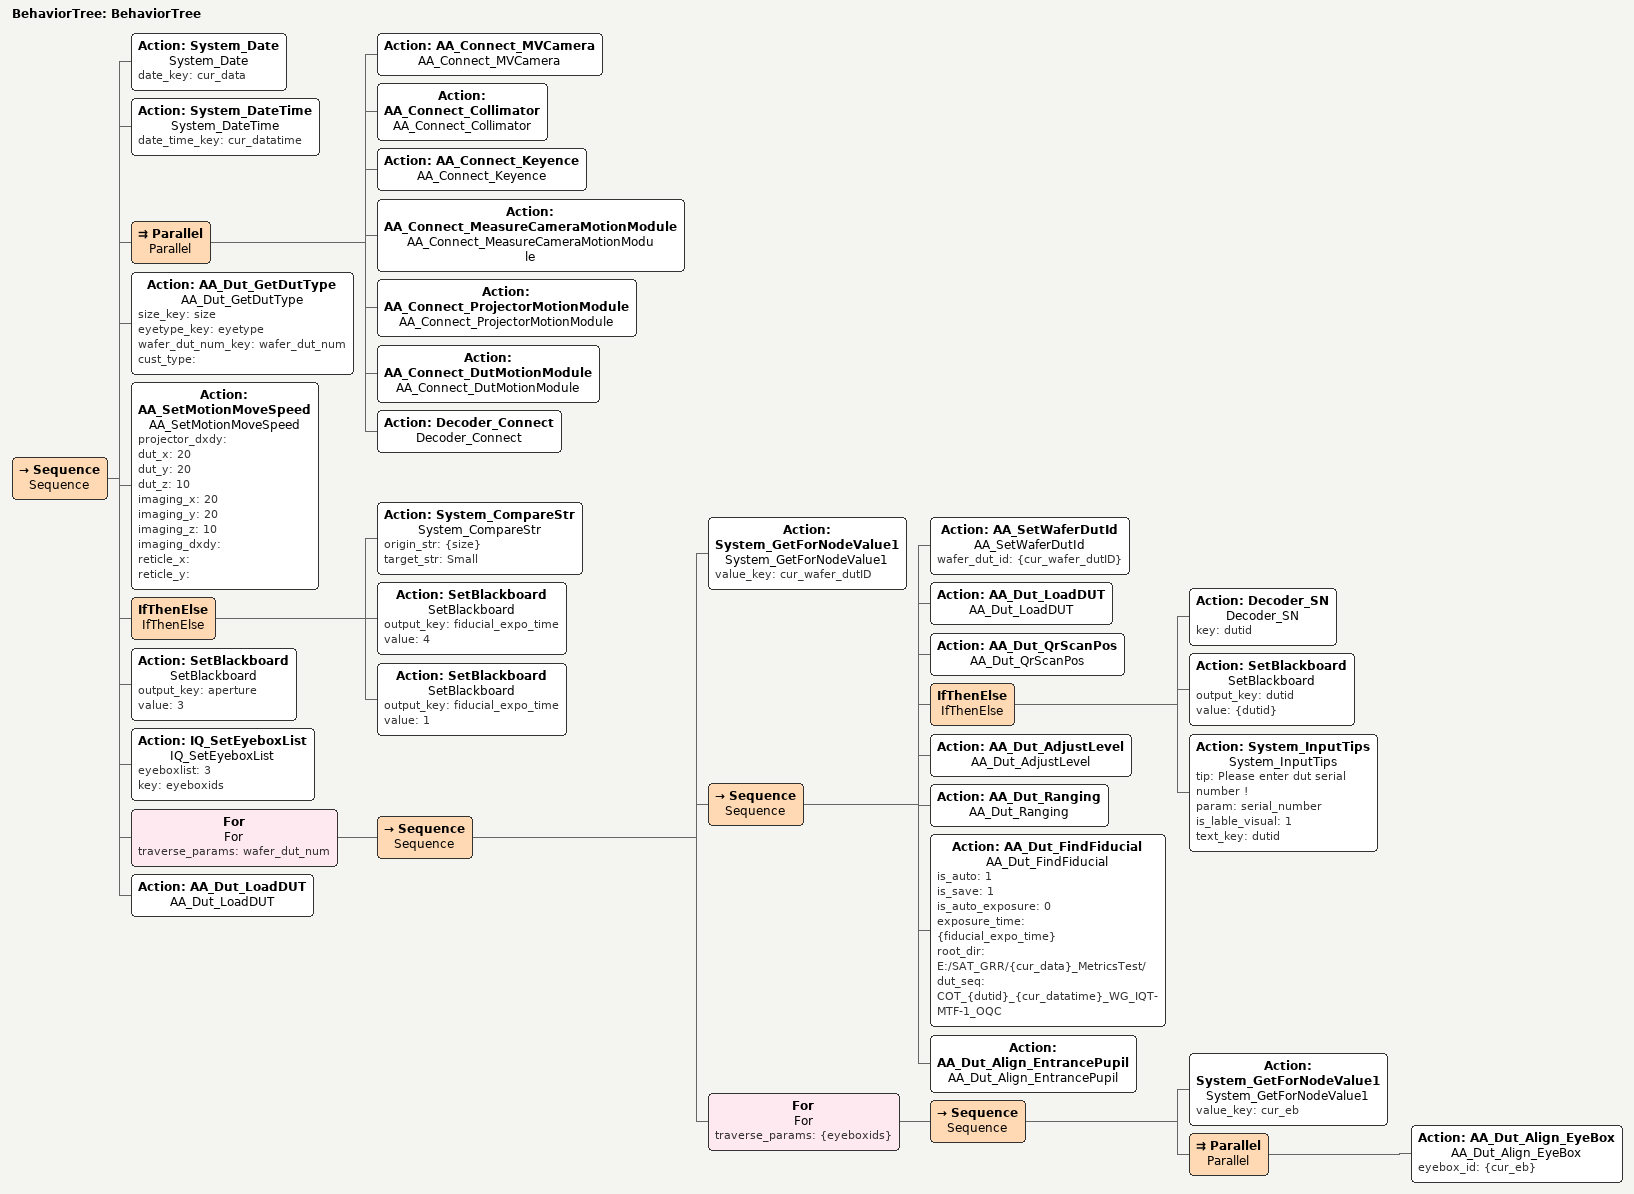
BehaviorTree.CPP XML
<?xml version="1.0"?>
<root main_tree_to_execute="BehaviorTree">
 <BehaviorTree ID="BehaviorTree">
  <!-- Add nodes here -->
  <Sequence name="Sequence">
   <!-- System Init -->
   <Action name="System_Date" ID="System_Date" date_key="cur_data"/>
   <Action name="System_DateTime" ID="System_DateTime" date_time_key="cur_datatime"/>
   <!--AA Devices Connect-->
   <Parallel name="Parallel">
    <Action name="AA_Connect_MVCamera" ID="AA_Connect_MVCamera"/>
    <Action name="AA_Connect_Collimator" ID="AA_Connect_Collimator"/>
    <Action name="AA_Connect_Keyence" ID="AA_Connect_Keyence"/>
    <Action name="AA_Connect_MeasureCameraMotionModule" ID="AA_Connect_MeasureCameraMotionModule"/>
    <Action name="AA_Connect_ProjectorMotionModule" ID="AA_Connect_ProjectorMotionModule"/>
    <Action name="AA_Connect_DutMotionModule" ID="AA_Connect_DutMotionModule"/>
    <Action name="Decoder_Connect" ID="Decoder_Connect"/>
   </Parallel>
   <!-- Alignment Init-->
   <Action name="AA_Dut_GetDutType" ID="AA_Dut_GetDutType" size_key="size" eyetype_key="eyetype" wafer_dut_num_key="wafer_dut_num" cust_type=""/>
   <Action name="AA_SetMotionMoveSpeed" ID="AA_SetMotionMoveSpeed" projector_dxdy="" dut_x="20" dut_y="20" dut_z="10" imaging_x="20" imaging_y="20" imaging_z="10" imaging_dxdy="" reticle_x="" reticle_y=""/>
   <IfThenElse name="IfThenElse">
    <Action name="System_CompareStr" ID="System_CompareStr" origin_str="{size}" target_str="Small"/>
    <Action name="SetBlackboard" ID="SetBlackboard" output_key="fiducial_expo_time" value="4"/>
    <Action name="SetBlackboard" ID="SetBlackboard" output_key="fiducial_expo_time" value="1"/>
   </IfThenElse>
   <Action name="SetBlackboard" ID="SetBlackboard" output_key="aperture" value="3"/>
   <!-- Dut Alignment Module  & IQ Device Connect & CalibrationData Load -->
   <!--IQ metrics init-->
   <Action name="IQ_SetEyeboxList" ID="IQ_SetEyeboxList" eyeboxlist="3" key="eyeboxids"/>
   <!--alignment process-->
   <For name="For" traverse_params="wafer_dut_num">
    <Sequence name="Sequence">
     <Action name="System_GetForNodeValue1" ID="System_GetForNodeValue1" value_key="cur_wafer_dutID"/>
     <Sequence name="Sequence">
      <Action name="AA_SetWaferDutId" ID="AA_SetWaferDutId" wafer_dut_id="{cur_wafer_dutID}"/>
      <Action name="AA_Dut_LoadDUT" ID="AA_Dut_LoadDUT"/>
      <Action name="AA_Dut_QrScanPos" ID="AA_Dut_QrScanPos"/>
      <IfThenElse name="IfThenElse">
       <Action name="Decoder_SN" ID="Decoder_SN" key="dutid"/>
       <Action name="SetBlackboard" ID="SetBlackboard" output_key="dutid" value="{dutid}"/>
       <Action name="System_InputTips" ID="System_InputTips" tip="Please enter dut serial number !" param="serial_number" is_lable_visual="1" text_key="dutid"/>
      </IfThenElse>
      <Action name="AA_Dut_AdjustLevel" ID="AA_Dut_AdjustLevel"/>
      <Action name="AA_Dut_Ranging" ID="AA_Dut_Ranging"/>
      <Action name="AA_Dut_FindFiducial" ID="AA_Dut_FindFiducial" is_auto="1" is_save="1" is_auto_exposure="0" exposure_time="{fiducial_expo_time}" root_dir="E:/SAT_GRR/{cur_data}_MetricsTest/" dut_seq="COT_{dutid}_{cur_datatime}_WG_IQT-MTF-1_OQC"/>
      <Action name="AA_Dut_Align_EntrancePupil" ID="AA_Dut_Align_EntrancePupil"/>
     </Sequence>
     <!--Create Csv File-->
     <For name="For" traverse_params="{eyeboxids}">
      <Sequence name="Sequence">
       <Action name="System_GetForNodeValue1" ID="System_GetForNodeValue1" value_key="cur_eb"/>
       <Parallel name="Parallel">
        <Action name="AA_Dut_Align_EyeBox" ID="AA_Dut_Align_EyeBox" eyebox_id="{cur_eb}"/>
       </Parallel>
      </Sequence>
     </For>
    </Sequence>
   </For>
   <Action name="AA_Dut_LoadDUT" ID="AA_Dut_LoadDUT"/>
   <!-- IQ Metrics Module -->
  </Sequence>
 </BehaviorTree>
</root>
